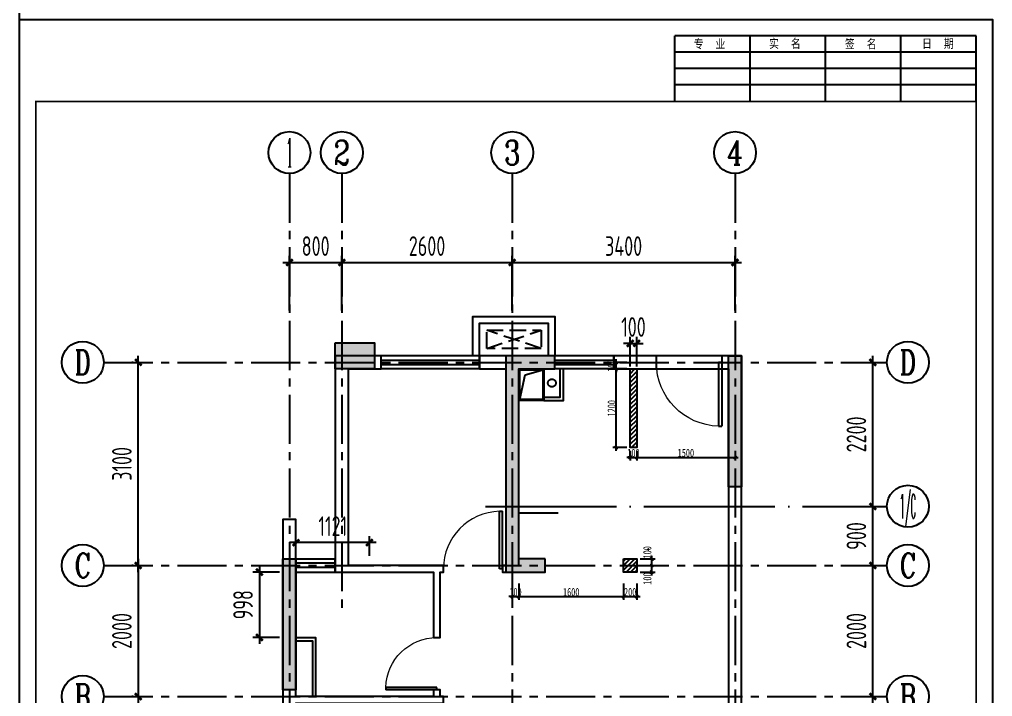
# Model space of a CAD drawing. Header units: millimetres. Extents: x -133666 to 228300, y -346623 to 180165.
# Drawn here: x 22354 to 37204, y -64237 to -53904 of the extents above; entities that cross this region are included whole.
import ezdxf
from ezdxf.enums import TextEntityAlignment as Align

# ---------------------------------------------------------------- set-up
doc = ezdxf.new("R2010")
doc.units = ezdxf.units.MM
doc.header["$LTSCALE"] = 1000
for name, pattern in [('6#轴网(1-4)20181120$0$11 12 17 18 19 20 21 22-ZW$0$DOTE', [2.42, 2, -0.2, 0.02, -0.2]), ('CENTER', [50.8, 31.75, -6.35, 6.35, -6.35]), ('CENTER2', [1.125, 0.75, -0.125, 0.125, -0.125]), ('DASH', [0.35, 0.25, -0.1]), ('PS', [3200, 1500, -200, 1500])]:
    doc.linetypes.add(name, pattern=pattern)
doc.layers.get('0').update_dxf_attribs({"linetype": 'CONTINUOUS'})
doc.layers.get('Defpoints').update_dxf_attribs({"color": 6, "linetype": 'CONTINUOUS'})
for name, color, linetype in [('6#轴网(1-4)20181120$0$11 12 17 18 19 20 21 22-ZW$0$AXIS_轴号_A', 8, 'CONTINUOUS'), ('6#轴网(1-4)20181120$0$11 12 17 18 19 20 21 22-ZW$0$AXIS_轴文_A', 8, 'CONTINUOUS'), ('6#轴网(1-4)20181120$0$11 12 17 18 19 20 21 22-ZW$0$AXIS_轴线_A', 8, '6#轴网(1-4)20181120$0$11 12 17 18 19 20 21 22-ZW$0$DOTE'), ('6#轴网(1-4)20181120$0$AXIS_TEXT', 8, 'CONTINUOUS'), ('A-area', 23, 'CONTINUOUS'), ('A-Lvtry', 5, 'CONTINUOUS'), ('A-烟气道', 105, 'CONTINUOUS'), ('A-空调室外机', 5, 'DASH'), ('AXIS', 253, 'CENTER'), ('BORDER', 7, 'CONTINUOUS'), ('DIM', 3, 'CONTINUOUS'), ('PS', 6, 'PS'), ('PUB_HATCH', 8, 'CONTINUOUS'), ('S-降板', 143, 'CONTINUOUS'), ('TEXT', 7, 'CONTINUOUS'), ('TQ', 7, 'CONTINUOUS'), ('WALL', 2, 'CONTINUOUS'), ('WINDOW', 4, 'CONTINUOUS'), ('ZZ001-PC 轮廓', 30, 'CONTINUOUS'), ('剪力墙', 6, 'CONTINUOUS'), ('栏杆', 142, 'CONTINUOUS'), ('门', 9, 'CONTINUOUS')]:
    doc.layers.add(name, color=color, linetype=linetype)
doc.styles.add('6#轴网(1-4)20181120$0$11 12 17 18 19 20 21 22-ZW$0$_TCH_AXIS', font='COMPLEX', dxfattribs={"bigfont": 'GBCBIG'})
doc.styles.add('6#轴网(1-4)20181120$0$COMPLEX', font='COMPLEX')
doc.styles.add('DIM', font='', dxfattribs={"width": 0.7})
doc.styles.add('TSSD_NORM', font='tssdeng.shx', dxfattribs={"bigfont": 'hztxt.shx'})
doc.styles.add('ZZ', font='tssdeng.shx', dxfattribs={"width": 0.7, "bigfont": 'tssdchn.shx'})
doc.styles.get('DIM').set_extended_font_data('SimSun')
doc.dimstyles.new('TSSD_100_100', dxfattribs={"dimtxt": 300, "dimasz": 100, "dimexe": 100, "dimexo": 250, "dimgap": 100, "dimtad": 1, "dimdec": 0, "dimzin": 0, "dimdsep": 46, "dimtxsty": 'ZZ', "dimblk": 'ARCHTICK', "dimcen": 0, "dimdle": 100, "dimclrd": 256, "dimclrt": 7, "dimadec": 0, "dimazin": 0, "dimtfac": 1, "dimtdec": 0, "dimtix": 1, "dimtmove": 2, "dimatfit": 3, "dimfxl": 0, "dimtolj": 1, "dimtzin": 0, "dimarcsym": 0})
doc.dimstyles.new('金螳螂1-50', dxfattribs={"dimscale": 50, "dimtxt": 2.5, "dimasz": 1, "dimexe": 1, "dimexo": 1, "dimgap": 0.1, "dimtad": 1, "dimdec": 0, "dimrnd": 5, "dimzin": 0, "dimdsep": 46, "dimtxsty": 'DIM', "dimblk": 'ARCHTICK', "dimcen": 2, "dimdle": 1, "dimclrd": 254, "dimclre": 254, "dimclrt": 30, "dimadec": 0, "dimazin": 0, "dimtfac": 1, "dimtdec": 0, "dimtix": 1, "dimtmove": 2, "dimatfit": 3, "dimldrblk": 'A', "dimfxl": 0, "dimtolj": 1, "dimtzin": 0, "dimarcsym": 0})
pattern_1 = [(45, (0, 6407.187), (-33.67596, 33.67596), [])]

# ---------------------------------------------------------------- blocks, each defined once
blk = doc.blocks.new('6#轴网(1-4)20181120$0$_AXISO')
at = {"color": 8}
blk.add_circle((0, 0), 0.5, dxfattribs=at)
at = {"layer": '6#轴网(1-4)20181120$0$AXIS_TEXT', "color": 8, "style": '6#轴网(1-4)20181120$0$COMPLEX', "width": 1.041667}
blk.add_attdef('A', text='', height=0.56, dxfattribs=at).set_placement((-0.25, -0.28), (0.25, -0.28), align=Align.FIT)
blk = doc.blocks.new('_ArchTick')
at = {"color": 0, "linetype": 'ByBlock', "const_width": 0.4}
blk.add_lwpolyline([(-0.5, -0.5), (0.5, 0.5)], dxfattribs=at)
blk = doc.blocks.new('*D353')
at = {"layer": 'Defpoints', "color": 0}
for p in [(-2307, 8900), (-2135, 8900), (-2135, 5800)]:
    blk.add_point(p, dxfattribs=at)
at = {"layer": 'DIM', "lineweight": -2}
blk.add_line((-2307, 5700), (-2307, 9000), dxfattribs=at)
at = {"layer": 'DIM', "color": 0, "lineweight": -2}
for p, q in [((-2385, 8900), (-2407, 8900)), ((-2385, 5800), (-2407, 5800))]:
    blk.add_line(p, q, dxfattribs=at)
at = {"layer": 'DIM', "lineweight": -2, "xscale": 100, "yscale": 100, "zscale": 100}
for p, rotation in [((-2307, 8900), 90), ((-2307, 5800), 270)]:
    blk.add_blockref('_ArchTick', p, dxfattribs=dict(at, rotation=rotation))
at = {"layer": 'DIM', "color": 7, "insert": (-2557, 7350), "char_height": 300, "attachment_point": 5, "rotation": 90, "style": 'ZZ'}
blk.add_mtext('\\A1;3100', dxfattribs=at)
blk = doc.blocks.new('*D356')
at = {"layer": 'Defpoints', "color": 0}
for p in [(-2135, 5800), (-2307, 3800), (-2135, 3800)]:
    blk.add_point(p, dxfattribs=at)
at = {"layer": 'DIM', "color": 0, "lineweight": -2}
for p, q in [((-2385, 5800), (-2407, 5800)), ((-2385, 3800), (-2407, 3800))]:
    blk.add_line(p, q, dxfattribs=at)
at = {"layer": 'DIM', "lineweight": -2}
blk.add_line((-2307, 5900), (-2307, 3700), dxfattribs=at)
at = {"layer": 'DIM', "lineweight": -2, "xscale": 100, "yscale": 100, "zscale": 100}
for p, rotation in [((-2307, 5800), 90), ((-2307, 3800), 270)]:
    blk.add_blockref('_ArchTick', p, dxfattribs=dict(at, rotation=rotation))
at = {"layer": 'DIM', "color": 7, "insert": (-2557, 4800), "char_height": 300, "attachment_point": 5, "rotation": 90, "style": 'ZZ'}
blk.add_mtext('\\A1;2000', dxfattribs=at)
blk = doc.blocks.new('*D357')
at = {"layer": 'Defpoints', "color": 0}
for p in [(-2135, 3800), (-2307, 100), (-2135, 100)]:
    blk.add_point(p, dxfattribs=at)
at = {"layer": 'DIM', "lineweight": -2}
blk.add_line((-2307, 3900), (-2307, 0), dxfattribs=at)
at = {"layer": 'DIM', "color": 0, "lineweight": -2}
for p, q in [((-2385, 3800), (-2407, 3800)), ((-2385, 100), (-2407, 100))]:
    blk.add_line(p, q, dxfattribs=at)
at = {"layer": 'DIM', "lineweight": -2, "xscale": 100, "yscale": 100, "zscale": 100}
for p, rotation in [((-2307, 3800), 90), ((-2307, 100), 270)]:
    blk.add_blockref('_ArchTick', p, dxfattribs=dict(at, rotation=rotation))
at = {"layer": 'DIM', "color": 7, "insert": (-2557, 1950), "char_height": 300, "attachment_point": 5, "rotation": 90, "style": 'ZZ'}
blk.add_mtext('\\A1;3700', dxfattribs=at)
blk = doc.blocks.new('*D358')
at = {"layer": 'Defpoints', "color": 0}
for p in [(6800, 10424), (3400, 9440), (6800, 9440)]:
    blk.add_point(p, dxfattribs=at)
at = {"layer": 'DIM', "lineweight": -2}
blk.add_line((3300, 10424), (6900, 10424), dxfattribs=at)
at = {"layer": 'DIM', "color": 0, "lineweight": -2}
for p, q in [((3400, 9690), (3400, 10524)), ((6800, 9690), (6800, 10524))]:
    blk.add_line(p, q, dxfattribs=at)
at = {"layer": 'DIM', "lineweight": -2, "xscale": 100, "yscale": 100, "zscale": 100, "rotation": 180}
blk.add_blockref('_ArchTick', (3400, 10424), dxfattribs=at)
at = {"layer": 'DIM', "lineweight": -2, "xscale": 100, "yscale": 100, "zscale": 100}
blk.add_blockref('_ArchTick', (6800, 10424), dxfattribs=at)
at = {"layer": 'DIM', "color": 7, "insert": (5100, 10674), "char_height": 300, "attachment_point": 5, "style": 'ZZ'}
blk.add_mtext('\\A1;3400', dxfattribs=at)
blk = doc.blocks.new('*D360')
at = {"layer": 'Defpoints', "color": 0}
for p in [(8739, 3800), (8902, 3800), (8739, 100)]:
    blk.add_point(p, dxfattribs=at)
at = {"layer": 'DIM', "lineweight": -2}
blk.add_line((8902, 0), (8902, 3900), dxfattribs=at)
at = {"layer": 'DIM', "color": 0, "lineweight": -2}
for p, q in [((8989, 3800), (9002, 3800)), ((8989, 100), (9002, 100))]:
    blk.add_line(p, q, dxfattribs=at)
at = {"layer": 'DIM', "lineweight": -2, "xscale": 100, "yscale": 100, "zscale": 100}
for p, rotation in [((8902, 3800), 90), ((8902, 100), 270)]:
    blk.add_blockref('_ArchTick', p, dxfattribs=dict(at, rotation=rotation))
at = {"layer": 'DIM', "color": 7, "insert": (8652, 1950), "char_height": 300, "attachment_point": 5, "rotation": 90, "style": 'ZZ'}
blk.add_mtext('\\A1;3700', dxfattribs=at)
blk = doc.blocks.new('*D361')
at = {"layer": 'Defpoints', "color": 0}
for p in [(8739, 5800), (8902, 5800), (8739, 3800)]:
    blk.add_point(p, dxfattribs=at)
at = {"layer": 'DIM', "lineweight": -2}
blk.add_line((8902, 3700), (8902, 5900), dxfattribs=at)
at = {"layer": 'DIM', "color": 0, "lineweight": -2}
for p, q in [((8989, 5800), (9002, 5800)), ((8989, 3800), (9002, 3800))]:
    blk.add_line(p, q, dxfattribs=at)
at = {"layer": 'DIM', "lineweight": -2, "xscale": 100, "yscale": 100, "zscale": 100}
for p, rotation in [((8902, 5800), 90), ((8902, 3800), 270)]:
    blk.add_blockref('_ArchTick', p, dxfattribs=dict(at, rotation=rotation))
at = {"layer": 'DIM', "color": 7, "insert": (8652, 4800), "char_height": 300, "attachment_point": 5, "rotation": 90, "style": 'ZZ'}
blk.add_mtext('\\A1;2000', dxfattribs=at)
blk = doc.blocks.new('*D362')
at = {"layer": 'Defpoints', "color": 0}
for p in [(8739, 6700), (8902, 6700), (8739, 5800)]:
    blk.add_point(p, dxfattribs=at)
at = {"layer": 'DIM', "lineweight": -2}
blk.add_line((8902, 5700), (8902, 6800), dxfattribs=at)
at = {"layer": 'DIM', "color": 0, "lineweight": -2}
for p, q in [((8989, 6700), (9002, 6700)), ((8989, 5800), (9002, 5800))]:
    blk.add_line(p, q, dxfattribs=at)
at = {"layer": 'DIM', "lineweight": -2, "xscale": 100, "yscale": 100, "zscale": 100}
for p, rotation in [((8902, 6700), 90), ((8902, 5800), 270)]:
    blk.add_blockref('_ArchTick', p, dxfattribs=dict(at, rotation=rotation))
at = {"layer": 'DIM', "color": 7, "insert": (8652, 6250), "char_height": 300, "attachment_point": 5, "rotation": 90, "style": 'ZZ'}
blk.add_mtext('\\A1;900', dxfattribs=at)
blk = doc.blocks.new('*D363')
at = {"layer": 'Defpoints', "color": 0}
for p in [(8739, 8900), (8902, 8900), (8739, 6700)]:
    blk.add_point(p, dxfattribs=at)
at = {"layer": 'DIM', "lineweight": -2}
blk.add_line((8902, 6600), (8902, 9000), dxfattribs=at)
at = {"layer": 'DIM', "color": 0, "lineweight": -2}
for p, q in [((8989, 8900), (9002, 8900)), ((8989, 6700), (9002, 6700))]:
    blk.add_line(p, q, dxfattribs=at)
at = {"layer": 'DIM', "lineweight": -2, "xscale": 100, "yscale": 100, "zscale": 100}
for p, rotation in [((8902, 8900), 90), ((8902, 6700), 270)]:
    blk.add_blockref('_ArchTick', p, dxfattribs=dict(at, rotation=rotation))
at = {"layer": 'DIM', "color": 7, "insert": (8652, 7800), "char_height": 300, "attachment_point": 5, "rotation": 90, "style": 'ZZ'}
blk.add_mtext('\\A1;2200', dxfattribs=at)
blk = doc.blocks.new('*D364')
at = {"layer": 'Defpoints', "color": 0}
for p in [(800, 10424), (0, 9440), (800, 9440)]:
    blk.add_point(p, dxfattribs=at)
at = {"layer": 'DIM', "lineweight": -2}
blk.add_line((-100, 10424), (900, 10424), dxfattribs=at)
at = {"layer": 'DIM', "color": 0, "lineweight": -2}
for p, q in [((0, 9690), (0, 10524)), ((800, 9690), (800, 10524))]:
    blk.add_line(p, q, dxfattribs=at)
at = {"layer": 'DIM', "lineweight": -2, "xscale": 100, "yscale": 100, "zscale": 100, "rotation": 180}
blk.add_blockref('_ArchTick', (0, 10424), dxfattribs=at)
at = {"layer": 'DIM', "lineweight": -2, "xscale": 100, "yscale": 100, "zscale": 100}
blk.add_blockref('_ArchTick', (800, 10424), dxfattribs=at)
at = {"layer": 'DIM', "color": 7, "insert": (400, 10674), "char_height": 300, "attachment_point": 5, "style": 'ZZ'}
blk.add_mtext('\\A1;800', dxfattribs=at)
blk = doc.blocks.new('*D365')
at = {"layer": 'Defpoints', "color": 0}
for p in [(3400, 10424), (800, 9440), (3400, 9440)]:
    blk.add_point(p, dxfattribs=at)
at = {"layer": 'DIM', "lineweight": -2}
blk.add_line((700, 10424), (3500, 10424), dxfattribs=at)
at = {"layer": 'DIM', "color": 0, "lineweight": -2}
for p, q in [((800, 9690), (800, 10524)), ((3400, 9690), (3400, 10524))]:
    blk.add_line(p, q, dxfattribs=at)
at = {"layer": 'DIM', "lineweight": -2, "xscale": 100, "yscale": 100, "zscale": 100, "rotation": 180}
blk.add_blockref('_ArchTick', (800, 10424), dxfattribs=at)
at = {"layer": 'DIM', "lineweight": -2, "xscale": 100, "yscale": 100, "zscale": 100}
blk.add_blockref('_ArchTick', (3400, 10424), dxfattribs=at)
at = {"layer": 'DIM', "color": 7, "insert": (2100, 10674), "char_height": 300, "attachment_point": 5, "style": 'ZZ'}
blk.add_mtext('\\A1;2600', dxfattribs=at)
blk = doc.blocks.new('*D301')
at = {"layer": 'Defpoints', "color": 0}
for p in [(26574, -61887), (26574, -62337), (27695, -62337)]:
    blk.add_point(p, dxfattribs=at)
at = {"layer": 'DIM', "lineweight": -2}
blk.add_line((27795, -61887), (26474, -61887), dxfattribs=at)
at = {"layer": 'DIM', "color": 0, "lineweight": -2}
for p, q in [((26574, -62087), (26574, -61787)), ((27695, -62087), (27695, -61787))]:
    blk.add_line(p, q, dxfattribs=at)
at = {"layer": 'DIM', "lineweight": -2, "xscale": 100, "yscale": 100, "zscale": 100, "rotation": 180}
blk.add_blockref('_ArchTick', (26574, -61887), dxfattribs=at)
at = {"layer": 'DIM', "lineweight": -2, "xscale": 100, "yscale": 100, "zscale": 100}
blk.add_blockref('_ArchTick', (27695, -61887), dxfattribs=at)
at = {"layer": 'DIM', "color": 7, "insert": (27135, -61637), "char_height": 300, "attachment_point": 5, "style": 'ZZ'}
blk.add_mtext('\\A1;1121', dxfattribs=at)
blk = doc.blocks.new('*D302')
at = {"layer": 'Defpoints', "color": 0}
for p in [(26574, -62337), (26016, -63334), (26574, -63334)]:
    blk.add_point(p, dxfattribs=at)
at = {"layer": 'DIM', "color": 0, "lineweight": -2}
for p, q in [((26324, -62337), (25916, -62337)), ((26324, -63334), (25916, -63334))]:
    blk.add_line(p, q, dxfattribs=at)
at = {"layer": 'DIM', "lineweight": -2}
blk.add_line((26016, -62237), (26016, -63434), dxfattribs=at)
at = {"layer": 'DIM', "lineweight": -2, "xscale": 100, "yscale": 100, "zscale": 100}
for p, rotation in [((26016, -62337), 90), ((26016, -63334), 270)]:
    blk.add_blockref('_ArchTick', p, dxfattribs=dict(at, rotation=rotation))
at = {"layer": 'DIM', "color": 7, "insert": (25766, -62836), "char_height": 300, "attachment_point": 5, "rotation": 90, "style": 'ZZ'}
blk.add_mtext('\\A1;998', dxfattribs=at)
blk = doc.blocks.new('*D303')
at = {"layer": 'Defpoints', "color": 0}
for p in [(31774, -58847), (31674, -59452), (31774, -59452)]:
    blk.add_point(p, dxfattribs=at)
at = {"layer": 'DIM', "color": 0, "lineweight": -2}
for p, q in [((31674, -59202), (31674, -58747)), ((31774, -59202), (31774, -58747))]:
    blk.add_line(p, q, dxfattribs=at)
at = {"layer": 'DIM', "lineweight": -2}
for p, q in [((31674, -58847), (31574, -58847)), ((31674, -58847), (31774, -58847)), ((31774, -58847), (31874, -58847))]:
    blk.add_line(p, q, dxfattribs=at)
at = {"layer": 'DIM', "lineweight": -2, "xscale": 100, "yscale": 100, "zscale": 100}
blk.add_blockref('_ArchTick', (31674, -58847), dxfattribs=at)
at = {"layer": 'DIM', "lineweight": -2, "xscale": 100, "yscale": 100, "zscale": 100, "rotation": 180}
blk.add_blockref('_ArchTick', (31774, -58847), dxfattribs=at)
at = {"layer": 'DIM', "color": 7, "insert": (31724, -58597), "char_height": 300, "attachment_point": 5, "style": 'ZZ'}
blk.add_mtext('\\A1;100', dxfattribs=at)
blk = doc.blocks.new('_TSHQ_H')
at = {"layer": 'TQ'}
for p, q in [((-92, 0), (-92, 20)), ((0, 20), (-92, 20)), ((-69, 0), (-69, 20)), ((-46, 0), (-46, 20)), ((-23, 0), (-23, 20)), ((0, 0), (0, 20)), ((0, 15), (-92, 15)), ((0, 10), (-92, 10)), ((0, 5), (-92, 5))]:
    blk.add_line(p, q, dxfattribs=at)
at = {"layer": 'TEXT', "style": 'TSSD_NORM'}
for s, p in [('专  业', (-81.37, 15.89)), ('实  名', (-58.38, 16)), ('签  名', (-35.23, 15.89)), ('日  期', (-11.69, 16))]:
    blk.add_text(s, height=3, dxfattribs=at).set_placement(p, align=Align.CENTER)
blk = doc.blocks.new('B20190319225928')
at = {"layer": 'BORDER'}
blk.add_lwpolyline([(0, 0), (0, 29700), (42000, 29700), (42000, 0)], close=True, dxfattribs=at)
at = {"layer": 'BORDER', "const_width": 50}
blk.add_lwpolyline([(2500, 500), (2500, 29200), (41500, 29200), (41500, 500)], close=True, dxfattribs=at)
at = {"layer": 'BORDER', "xscale": 100, "yscale": 100, "zscale": 100, "rotation": 90}
blk.add_blockref('_TSHQ_H', (2500, 29200), dxfattribs=at)
blk = doc.blocks.new('ktswaj')
at = {"linetype": 'DASH'}
blk.add_lwpolyline([(15990, 179083), (15990, 178253), (16268, 178253), (16268, 179083)], close=True, dxfattribs=at)
for points in [[(15990, 179083), (16268, 178253)], [(15990, 178253), (16268, 179083)]]:
    blk.add_lwpolyline(points, dxfattribs=at)
blk = doc.blocks.new('A3ktsjw')
at = {"layer": '栏杆'}
for points in [[(-26114, 169535), (-26114, 170135), (-24864, 170135), (-24864, 169535)], [(-26014, 169535), (-26014, 170035), (-24964, 170035), (-24964, 169535)]]:
    blk.add_lwpolyline(points, dxfattribs=at)
at = {"layer": 'A-空调室外机', "extrusion": (0, 0, -1), "zscale": -1, "rotation": 90}
blk.add_blockref('ktswaj', (204157, 153656), dxfattribs=at)
blk = doc.blocks.new('$DorLib2D$00000001')
for p, q in [((0.45, 0.975), (0.5, 0.975)), ((0.45, 0), (0.45, 0.975)), ((0.5, 0), (0.5, 0.975)), ((0.5, 0), (0.45, 0))]:
    blk.add_line(p, q)
at = {"lineweight": 13}
blk.add_arc((0.475, 0), 0.975, 91.4693, 180, dxfattribs=at)
blk = doc.blocks.new('$TCHSYS$WIN2D')
for p, q in [((-0.5, 0.5), (0.5, 0.5)), ((-0.5, 0.5), (-0.5, -0.5)), ((0.5, 0.5), (0.5, -0.5)), ((0.5, 0.1667), (-0.5, 0.1667)), ((0.5, -0.1667), (-0.5, -0.1667)), ((-0.5, -0.5), (0.5, -0.5))]:
    blk.add_line(p, q)
blk = doc.blocks.new('*D306')
at = {"layer": 'Defpoints', "color": 0}
for p in [(29874, -62337), (29974, -62337), (29974, -62711)]:
    blk.add_point(p, dxfattribs=at)
at = {"layer": 'DIM', "color": 254, "lineweight": -2}
for p, q in [((29874, -62511), (29874, -62761)), ((29974, -62511), (29974, -62761)), ((29874, -62711), (29824, -62711)), ((29874, -62711), (29974, -62711)), ((29974, -62711), (30024, -62711))]:
    blk.add_line(p, q, dxfattribs=at)
at = {"layer": 'DIM', "color": 254, "lineweight": -2, "xscale": 50, "yscale": 50, "zscale": 50}
blk.add_blockref('_ArchTick', (29874, -62711), dxfattribs=at)
at = {"layer": 'DIM', "color": 254, "lineweight": -2, "xscale": 50, "yscale": 50, "zscale": 50, "rotation": 180}
blk.add_blockref('_ArchTick', (29974, -62711), dxfattribs=at)
at = {"layer": 'DIM', "color": 30, "insert": (29924, -62643), "char_height": 125, "attachment_point": 5, "style": 'DIM'}
blk.add_mtext('\\A1;100', dxfattribs=at)
blk = doc.blocks.new('A')
for p, q in [((-0.37, 0), (-2.13, 0)), ((-1.44, 1.15), (-1.09, 1.44)), ((-1.44, 1.15), (-0.37, 0)), ((-1.44, -1.15), (-0.37, 0)), ((-1.09, 1.44), (0, 0)), ((-1.09, -1.44), (0, 0)), ((-1.44, -1.15), (-1.09, -1.44))]:
    blk.add_line(p, q)
for points in [[(-1.44, 1.15), (-1.09, 1.44), (-0.37, 0), (0, 0)], [(-1.44, -1.15), (-1.09, -1.44), (-0.37, 0), (0, 0)]]:
    blk.add_solid(points)
blk = doc.blocks.new('*D307')
at = {"layer": 'Defpoints', "color": 0}
for p in [(31574, -62337), (31774, -62337), (31774, -62711)]:
    blk.add_point(p, dxfattribs=at)
at = {"layer": 'DIM', "color": 254, "lineweight": -2}
for p, q in [((31574, -62511), (31574, -62761)), ((31774, -62511), (31774, -62761)), ((31524, -62711), (31824, -62711))]:
    blk.add_line(p, q, dxfattribs=at)
at = {"layer": 'DIM', "color": 254, "lineweight": -2, "xscale": 50, "yscale": 50, "zscale": 50, "rotation": 180}
blk.add_blockref('_ArchTick', (31574, -62711), dxfattribs=at)
at = {"layer": 'DIM', "color": 254, "lineweight": -2, "xscale": 50, "yscale": 50, "zscale": 50}
blk.add_blockref('_ArchTick', (31774, -62711), dxfattribs=at)
at = {"layer": 'DIM', "color": 30, "insert": (31674, -62643), "char_height": 125, "attachment_point": 5, "style": 'DIM'}
blk.add_mtext('\\A1;200', dxfattribs=at)
blk = doc.blocks.new('*D308')
at = {"layer": 'Defpoints', "color": 0}
for p in [(31674, -60437), (31774, -60437), (31774, -60587)]:
    blk.add_point(p, dxfattribs=at)
at = {"layer": 'DIM', "color": 254, "lineweight": -2}
for p, q in [((31674, -60587), (31624, -60587)), ((31674, -60487), (31674, -60637)), ((31674, -60587), (31774, -60587)), ((31774, -60487), (31774, -60637)), ((31774, -60587), (31824, -60587))]:
    blk.add_line(p, q, dxfattribs=at)
at = {"layer": 'DIM', "color": 254, "lineweight": -2, "xscale": 50, "yscale": 50, "zscale": 50}
blk.add_blockref('_ArchTick', (31674, -60587), dxfattribs=at)
at = {"layer": 'DIM', "color": 254, "lineweight": -2, "xscale": 50, "yscale": 50, "zscale": 50, "rotation": 180}
blk.add_blockref('_ArchTick', (31774, -60587), dxfattribs=at)
at = {"layer": 'DIM', "color": 30, "insert": (31724, -60519), "char_height": 125, "attachment_point": 5, "style": 'DIM'}
blk.add_mtext('\\A1;100', dxfattribs=at)
blk = doc.blocks.new('*D309')
at = {"layer": 'Defpoints', "color": 0}
for p in [(31459, -59237), (31674, -59237), (31674, -60437)]:
    blk.add_point(p, dxfattribs=at)
at = {"layer": 'DIM', "color": 254, "lineweight": -2}
for p, q in [((31624, -59237), (31409, -59237)), ((31459, -60487), (31459, -59187)), ((31624, -60437), (31409, -60437))]:
    blk.add_line(p, q, dxfattribs=at)
at = {"layer": 'DIM', "color": 254, "lineweight": -2, "xscale": 50, "yscale": 50, "zscale": 50}
for p, rotation in [((31459, -59237), 90), ((31459, -60437), 270)]:
    blk.add_blockref('_ArchTick', p, dxfattribs=dict(at, rotation=rotation))
at = {"layer": 'DIM', "color": 30, "insert": (31392, -59837), "char_height": 125, "attachment_point": 5, "rotation": 90, "style": 'DIM'}
blk.add_mtext('\\A1;1200', dxfattribs=at)
blk = doc.blocks.new('*D310')
at = {"layer": 'Defpoints', "color": 0}
for p in [(31774, -62237), (31774, -62337), (32004, -62237)]:
    blk.add_point(p, dxfattribs=at)
at = {"layer": 'DIM', "color": 254, "lineweight": -2}
for p, q in [((32004, -62387), (32004, -62187)), ((31824, -62237), (32054, -62237)), ((31824, -62337), (32054, -62337))]:
    blk.add_line(p, q, dxfattribs=at)
at = {"layer": 'DIM', "color": 254, "lineweight": -2, "xscale": 50, "yscale": 50, "zscale": 50}
for p, rotation in [((32004, -62237), 90), ((32004, -62337), 270)]:
    blk.add_blockref('_ArchTick', p, dxfattribs=dict(at, rotation=rotation))
at = {"layer": 'DIM', "color": 30, "insert": (31936, -62437), "char_height": 125, "attachment_point": 5, "rotation": 90, "style": 'DIM'}
blk.add_mtext('\\A1;100', dxfattribs=at)
blk = doc.blocks.new('*D311')
at = {"layer": 'Defpoints', "color": 0}
for p in [(31774, -62137), (32004, -62137), (31774, -62237)]:
    blk.add_point(p, dxfattribs=at)
at = {"layer": 'DIM', "color": 254, "lineweight": -2}
for p, q in [((31824, -62137), (32054, -62137)), ((32004, -62287), (32004, -62087)), ((31824, -62237), (32054, -62237))]:
    blk.add_line(p, q, dxfattribs=at)
at = {"layer": 'DIM', "color": 254, "lineweight": -2, "xscale": 50, "yscale": 50, "zscale": 50}
for p, rotation in [((32004, -62137), 90), ((32004, -62237), 270)]:
    blk.add_blockref('_ArchTick', p, dxfattribs=dict(at, rotation=rotation))
at = {"layer": 'DIM', "color": 30, "insert": (31936, -62036), "char_height": 125, "attachment_point": 5, "rotation": 90, "style": 'DIM'}
blk.add_mtext('\\A1;100', dxfattribs=at)
blk = doc.blocks.new('*D312')
at = {"layer": 'Defpoints', "color": 0}
for p in [(31459, -59137), (31674, -59137), (31674, -59237)]:
    blk.add_point(p, dxfattribs=at)
at = {"layer": 'DIM', "color": 254, "lineweight": -2}
for p, q in [((31459, -59137), (31459, -59087)), ((31624, -59137), (31409, -59137)), ((31624, -59237), (31409, -59237)), ((31459, -59237), (31459, -59137)), ((31459, -59237), (31459, -59287))]:
    blk.add_line(p, q, dxfattribs=at)
at = {"layer": 'DIM', "color": 254, "lineweight": -2, "xscale": 50, "yscale": 50, "zscale": 50}
for p, rotation in [((31459, -59137), 270), ((31459, -59237), 90)]:
    blk.add_blockref('_ArchTick', p, dxfattribs=dict(at, rotation=rotation))
at = {"layer": 'DIM', "color": 30, "insert": (31392, -59187), "char_height": 125, "attachment_point": 5, "rotation": 90, "style": 'DIM'}
blk.add_mtext('\\A1;100', dxfattribs=at)
blk = doc.blocks.new('*D313')
at = {"layer": 'Defpoints', "color": 0}
for p in [(31774, -60437), (33274, -60437), (33274, -60587)]:
    blk.add_point(p, dxfattribs=at)
at = {"layer": 'DIM', "color": 254, "lineweight": -2}
for p, q in [((31724, -60587), (33324, -60587)), ((31774, -60487), (31774, -60637)), ((33274, -60487), (33274, -60637))]:
    blk.add_line(p, q, dxfattribs=at)
at = {"layer": 'DIM', "color": 254, "lineweight": -2, "xscale": 50, "yscale": 50, "zscale": 50, "rotation": 180}
blk.add_blockref('_ArchTick', (31774, -60587), dxfattribs=at)
at = {"layer": 'DIM', "color": 254, "lineweight": -2, "xscale": 50, "yscale": 50, "zscale": 50}
blk.add_blockref('_ArchTick', (33274, -60587), dxfattribs=at)
at = {"layer": 'DIM', "color": 30, "insert": (32524, -60519), "char_height": 125, "attachment_point": 5, "style": 'DIM'}
blk.add_mtext('\\A1;1500', dxfattribs=at)
blk = doc.blocks.new('*D810')
at = {"layer": 'Defpoints', "color": 0}
for p in [(29974, -62337), (31574, -62337), (31574, -62711)]:
    blk.add_point(p, dxfattribs=at)
at = {"layer": 'DIM', "color": 254, "lineweight": -2}
for p, q in [((29974, -62511), (29974, -62761)), ((31574, -62511), (31574, -62761)), ((29924, -62711), (31624, -62711))]:
    blk.add_line(p, q, dxfattribs=at)
at = {"layer": 'DIM', "color": 254, "lineweight": -2, "xscale": 50, "yscale": 50, "zscale": 50, "rotation": 180}
blk.add_blockref('_ArchTick', (29974, -62711), dxfattribs=at)
at = {"layer": 'DIM', "color": 254, "lineweight": -2, "xscale": 50, "yscale": 50, "zscale": 50}
blk.add_blockref('_ArchTick', (31574, -62711), dxfattribs=at)
at = {"layer": 'DIM', "color": 30, "insert": (30774, -62643), "char_height": 125, "attachment_point": 5, "style": 'DIM'}
blk.add_mtext('\\A1;1600', dxfattribs=at)
blk = doc.blocks.new('B20190222125856')
at = {"layer": '6#轴网(1-4)20181120$0$11 12 17 18 19 20 21 22-ZW$0$AXIS_轴线_A'}
blk.add_line((2989.5, 6700), (9118.2, 6700), dxfattribs=at)
at = {"layer": 'AXIS', "linetype": 'CENTER2'}
for p, q in [((0, 11781), (0, -2685.7)), ((800, 11781), (800, 5144.8)), ((3400, 11781), (3400, -2685.7)), ((6800, 11781), (6800, -2685.7)), ((-2834.7, 8900), (9118.1, 8900)), ((-2834.7, 5800), (9118.1, 5800)), ((-2834.7, 3800), (9118.1, 3800))]:
    blk.add_line(p, q, dxfattribs=at)
at = {"layer": '6#轴网(1-4)20181120$0$11 12 17 18 19 20 21 22-ZW$0$AXIS_轴号_A'}
ref = blk.add_blockref('6#轴网(1-4)20181120$0$_AXISO', (0, 12101), dxfattribs=dict(at, xscale=640, yscale=640, zscale=640))
ref.add_attrib('A', '1', dxfattribs={"layer": '6#轴网(1-4)20181120$0$11 12 17 18 19 20 21 22-ZW$0$AXIS_轴文_A', "height": 435.8, "style": '6#轴网(1-4)20181120$0$11 12 17 18 19 20 21 22-ZW$0$_TCH_AXIS', "width": 0.555556}).set_placement((-51.9, 11883.1), (51.9, 11883.1), align=Align.FIT)
ref = blk.add_blockref('6#轴网(1-4)20181120$0$_AXISO', (800, 12101), dxfattribs=dict(at, xscale=640, yscale=640, zscale=640))
ref.add_attrib('A', '2', dxfattribs={"layer": '6#轴网(1-4)20181120$0$11 12 17 18 19 20 21 22-ZW$0$AXIS_轴文_A', "height": 372.8, "style": '6#轴网(1-4)20181120$0$11 12 17 18 19 20 21 22-ZW$0$_TCH_AXIS'}).set_placement((675.7, 11914.6), (924.3, 11914.6), align=Align.FIT)
ref = blk.add_blockref('6#轴网(1-4)20181120$0$_AXISO', (3400, 12101), dxfattribs=dict(at, xscale=640, yscale=640, zscale=640))
ref.add_attrib('A', '3', dxfattribs={"layer": '6#轴网(1-4)20181120$0$11 12 17 18 19 20 21 22-ZW$0$AXIS_轴文_A', "height": 372.8, "style": '6#轴网(1-4)20181120$0$11 12 17 18 19 20 21 22-ZW$0$_TCH_AXIS'}).set_placement((3275.7, 11914.6), (3524.3, 11914.6), align=Align.FIT)
ref = blk.add_blockref('6#轴网(1-4)20181120$0$_AXISO', (6800, 12101), dxfattribs=dict(at, xscale=640, yscale=640, zscale=640))
ref.add_attrib('A', '4', dxfattribs={"layer": '6#轴网(1-4)20181120$0$11 12 17 18 19 20 21 22-ZW$0$AXIS_轴文_A', "height": 372.8, "style": '6#轴网(1-4)20181120$0$11 12 17 18 19 20 21 22-ZW$0$_TCH_AXIS', "width": 0.875}).set_placement((6675.7, 11914.6), (6924.3, 11914.6), align=Align.FIT)
at = {"layer": '6#轴网(1-4)20181120$0$11 12 17 18 19 20 21 22-ZW$0$AXIS_轴号_A', "color": 6}
ref = blk.add_blockref('6#轴网(1-4)20181120$0$_AXISO', (-3154.7, 8900), dxfattribs=dict(at, xscale=640, yscale=640, zscale=640))
ref.add_attrib('A', 'D', dxfattribs={"layer": '6#轴网(1-4)20181120$0$11 12 17 18 19 20 21 22-ZW$0$AXIS_轴文_A', "height": 372.8, "style": '6#轴网(1-4)20181120$0$11 12 17 18 19 20 21 22-ZW$0$_TCH_AXIS', "width": 0.823529}).set_placement((-3278.9, 8713.6), (-3030.4, 8713.6), align=Align.FIT)
ref = blk.add_blockref('6#轴网(1-4)20181120$0$_AXISO', (9438.1, 8900), dxfattribs=dict(at, xscale=640, yscale=640, zscale=640))
ref.add_attrib('A', 'D', dxfattribs={"layer": '6#轴网(1-4)20181120$0$11 12 17 18 19 20 21 22-ZW$0$AXIS_轴文_A', "height": 372.8, "style": '6#轴网(1-4)20181120$0$11 12 17 18 19 20 21 22-ZW$0$_TCH_AXIS', "width": 0.823529}).set_placement((9313.9, 8713.6), (9562.4, 8713.6), align=Align.FIT)
ref = blk.add_blockref('6#轴网(1-4)20181120$0$_AXISO', (9438.2, 6703.8), dxfattribs=dict(at, xscale=640, yscale=640, zscale=640))
ref.add_attrib('A', '1/C', dxfattribs={"layer": '6#轴网(1-4)20181120$0$11 12 17 18 19 20 21 22-ZW$0$AXIS_轴文_A', "height": 372.76, "style": '6#轴网(1-4)20181120$0$11 12 17 18 19 20 21 22-ZW$0$_TCH_AXIS', "width": 0.269231}).set_placement((9313.9, 6517.5), (9562.4, 6517.5), align=Align.FIT)
ref = blk.add_blockref('6#轴网(1-4)20181120$0$_AXISO', (-3154.7, 5800), dxfattribs=dict(at, xscale=640, yscale=640, zscale=640))
ref.add_attrib('A', 'C', dxfattribs={"layer": '6#轴网(1-4)20181120$0$11 12 17 18 19 20 21 22-ZW$0$AXIS_轴文_A', "height": 372.8, "style": '6#轴网(1-4)20181120$0$11 12 17 18 19 20 21 22-ZW$0$_TCH_AXIS', "width": 0.933333}).set_placement((-3278.9, 5613.6), (-3030.4, 5613.6), align=Align.FIT)
ref = blk.add_blockref('6#轴网(1-4)20181120$0$_AXISO', (9438.1, 5800), dxfattribs=dict(at, xscale=640, yscale=640, zscale=640))
ref.add_attrib('A', 'C', dxfattribs={"layer": '6#轴网(1-4)20181120$0$11 12 17 18 19 20 21 22-ZW$0$AXIS_轴文_A', "height": 372.8, "style": '6#轴网(1-4)20181120$0$11 12 17 18 19 20 21 22-ZW$0$_TCH_AXIS', "width": 0.933333}).set_placement((9313.9, 5613.6), (9562.4, 5613.6), align=Align.FIT)
ref = blk.add_blockref('6#轴网(1-4)20181120$0$_AXISO', (-3154.7, 3800), dxfattribs=dict(at, xscale=640, yscale=640, zscale=640))
ref.add_attrib('A', 'B', dxfattribs={"layer": '6#轴网(1-4)20181120$0$11 12 17 18 19 20 21 22-ZW$0$AXIS_轴文_A', "height": 372.8, "style": '6#轴网(1-4)20181120$0$11 12 17 18 19 20 21 22-ZW$0$_TCH_AXIS', "width": 0.823529}).set_placement((-3278.9, 3613.6), (-3030.4, 3613.6), align=Align.FIT)
ref = blk.add_blockref('6#轴网(1-4)20181120$0$_AXISO', (9438.1, 3800), dxfattribs=dict(at, xscale=640, yscale=640, zscale=640))
ref.add_attrib('A', 'B', dxfattribs={"layer": '6#轴网(1-4)20181120$0$11 12 17 18 19 20 21 22-ZW$0$AXIS_轴文_A', "height": 372.8, "style": '6#轴网(1-4)20181120$0$11 12 17 18 19 20 21 22-ZW$0$_TCH_AXIS', "width": 0.823529}).set_placement((9313.9, 3613.6), (9562.4, 3613.6), align=Align.FIT)
at = {"layer": 'DIM'}
for base, p1, p2, picture, middle in [((800, 10424), (0, 9440.5), (800, 9440.5), '*D364', (400, 10674)), ((3400, 10424), (800, 9440.5), (3400, 9440.5), '*D365', (2100, 10674)), ((6800, 10424), (3400, 9440.5), (6800, 9440.5), '*D358', (5100, 10674))]:
    dim = blk.add_linear_dim(base=base, p1=p1, p2=p2, dimstyle='TSSD_100_100', dxfattribs=at)
    dim.commit()
    dim.dimension.update_dxf_attribs({"geometry": picture, "text_midpoint": middle})
for base, p1, p2, picture, middle in [((-2307.2, 8900), (-2134.7, 5800), (-2134.7, 8900), '*D353', (-2557.2, 7350)), ((8902.1, 8900), (8738.9, 6700), (8738.9, 8900), '*D363', (8652.1, 7800)), ((8902.1, 6700), (8738.9, 5800), (8738.9, 6700), '*D362', (8652.1, 6250)), ((-2307.2, 3800), (-2134.7, 5800), (-2134.7, 3800), '*D356', (-2557.2, 4800)), ((8902.1, 5800), (8738.9, 3800), (8738.9, 5800), '*D361', (8652.1, 4800)), ((-2307.2, 100), (-2134.7, 3800), (-2134.7, 100), '*D357', (-2557.2, 1950)), ((8902.1, 3800), (8738.9, 100), (8738.9, 3800), '*D360', (8652.1, 1950))]:
    dim = blk.add_linear_dim(base=base, p1=p1, p2=p2, angle=90, dimstyle='TSSD_100_100', dxfattribs=at)
    dim.commit()
    dim.dimension.update_dxf_attribs({"geometry": picture, "text_midpoint": middle})

msp = doc.modelspace()

# ---------------------------------------------------------------- hatches: boundary and pattern name
at = {"layer": 'PUB_HATCH'}
for points in [[(27174, -58836.6), (27774, -58836.6), (27774, -59236.6), (27174, -59236.6)], [(30374, -62136.6), (29974, -62136.6), (29974, -59236.6), (30524, -59236.6), (30524, -59036.6), (29774, -59036.6), (29774, -62336.6), (29974, -62336.6), (30374, -62336.6)], [(33174, -59036.6), (33374, -59036.6), (33374, -61036.6), (33174, -61036.6), (33174, -59236.6)], [(26374, -62136.6), (26574, -62136.6), (26574, -64136.6), (26374, -64136.6), (26374, -62336.6)]]:
    msp.add_hatch(color=256, dxfattribs=at).paths.add_polyline_path(points)
at = {"layer": 'S-降板'}
h = msp.add_hatch(dxfattribs=at)
h.set_pattern_fill('ANSI31', color=256, scale=15, style=0)
h.set_pattern_definition(pattern_1)
h.paths.add_polyline_path([(31674, -59236.6), (31774, -59236.6), (31774, -60436.6), (31674, -60436.6)])
h = msp.add_hatch(dxfattribs=at)
h.set_pattern_fill('ANSI31', color=256, scale=100, style=0)
h.set_pattern_definition([(45, (0, 6407.2), (-224.5064, 224.5064), [])])
h.paths.add_polyline_path([(31574, -62136.6), (31774, -62136.6), (31774, -62336.6), (31574, -62336.6)])
h = msp.add_hatch(dxfattribs=at)
h.set_pattern_fill('ANSI31', color=256, scale=15, style=0)
h.set_pattern_definition(pattern_1)
h.paths.add_polyline_path([(31574, -62136.6), (31774, -62136.6), (31774, -62336.6), (31574, -62336.6)])

# ---------------------------------------------------------------- linework, layer by layer
at = {"layer": 'A-Lvtry', "ltscale": 3}
msp.add_line((30574, -61436.6), (29974, -61436.6), dxfattribs=at)
at = {"layer": 'A-烟气道'}
for points in [[(29974, -59236.6), (30354, -59236.6), (30354, -59716.6), (29974, -59716.6)], [(29989, -59251.6), (30339, -59251.6), (30339, -59701.6), (29989, -59701.6)]]:
    msp.add_lwpolyline(points, close=True, dxfattribs=at)
msp.add_lwpolyline([(29989, -59701.6), (30071.8, -59328.8), (30339, -59251.6)], dxfattribs=at)
at = {"layer": 'PS', "ltscale": 0.5}
msp.add_circle((30479, -59451.6), 60, dxfattribs=at)
at = {"layer": 'WALL'}
msp.add_line((32074, -59236.6), (33074, -59236.6), dxfattribs=at)
for points in [[(27374, -62236.6), (27374, -59236.6), (27874, -59236.6), (27874, -59036.6), (27174, -59036.6), (27174, -62336.6), (28674, -62336.6), (28674, -63336.6), (28774, -63336.6), (28774, -62336.6), (28824, -62336.6), (28824, -62236.6)], [(32074, -59236.6), (32074, -59036.6), (31424, -59036.6), (31424, -59036.6), (31424, -59236.6)], [(33374, -67936.6), (33374, -59036.6), (33074, -59036.6), (33074, -59236.6), (33174, -59236.6), (33174, -67836.6), (32474, -67836.6), (32474, -68036.6), (33174, -68036.6), (33174, -69436.6), (32874, -69436.6), (32874, -69636.6), (33374, -69636.6)], [(31674, -59236.6), (31774, -59236.6), (31774, -60436.6), (31674, -60436.6)]]:
    msp.add_lwpolyline(points, close=True, dxfattribs=at)
for points in [[(29974, -62236.6), (29974, -59236.6), (30524, -59236.6), (30524, -59036.6), (29874, -59036.6), (29374, -59036.6), (29374, -59236.6), (29774, -59236.6), (29774, -62236.6), (29724, -62236.6), (29724, -62336.6), (29874, -62336.6)], [(30354, -59716.6), (30654, -59716.6), (30654, -59236.6)], [(30354, -59666.6), (30604, -59666.6), (30604, -59236.6)], [(26974, -68436.6), (26974, -67836.6), (26574, -67836.6), (26574, -64336.6), (28824, -64336.6), (28824, -64236.6), (28774, -64236.6), (28774, -64136.6), (28674, -64136.6), (28674, -64236.6), (26574, -64236.6), (26574, -61536.6), (26374, -61536.6), (26374, -68036.6), (26874, -68036.6), (26874, -68636.6), (26974, -68636.6), (26974, -68436.6)], [(26574, -63336.6), (26874, -63336.6), (26874, -64236.6)], [(26574, -63386.6), (26824, -63386.6), (26824, -64236.6)]]:
    msp.add_lwpolyline(points, dxfattribs=at)
at = {"layer": 'WALL', "elevation": 0}
msp.add_lwpolyline([(31574, -62136.6), (31774, -62136.6), (31774, -62336.6), (31574, -62336.6)], close=True, dxfattribs=at)
at = {"layer": 'WINDOW'}
msp.add_line((33074, -59036.6, 0), (32074, -59036.6, 0), dxfattribs=at)
at = {"layer": 'ZZ001-PC 轮廓'}
msp.add_xline((22353.8, -133793.6), (0, 1), dxfattribs=at)
at = {"layer": '剪力墙', "elevation": 0}
for points in [[(27174, -58836.6), (27774, -58836.6), (27774, -59236.6), (27174, -59236.6)], [(30374, -62136.6), (29974, -62136.6), (29974, -59236.6), (30524, -59236.6), (30524, -59036.6), (29774, -59036.6), (29774, -62336.6), (29974, -62336.6), (30374, -62336.6)], [(33174, -59036.6), (33374, -59036.6), (33374, -61036.6), (33174, -61036.6), (33174, -59236.6)], [(26374, -62136.6), (26574, -62136.6), (26574, -64136.6), (26374, -64136.6), (26374, -62336.6)]]:
    msp.add_lwpolyline(points, close=True, dxfattribs=at)
for points in [[(27374, -59236.6), (27374, -59236.6)], [(33174, -59236.6), (33174, -59236.6)], [(26374, -62336.6), (26374, -62336.6)]]:
    msp.add_lwpolyline(points, dxfattribs=at)
at = {"layer": '门', "color": 250}
for p, q in [((31944.2, -61996), (31958.7, -61979.6)), ((31944.3, -61979.6), (31957.8, -61996))]:
    msp.add_line(p, q, dxfattribs=at)

# ---------------------------------------------------------------- block references
at = {"layer": 'A-area'}
msp.add_blockref('A3ktsjw', (55388.3, -228571.4), dxfattribs=at)
at = {"layer": 'DIM'}
msp.add_blockref('B20190222125856', (26474, -68036.6), dxfattribs=at)
at = {"layer": 'WALL', "xscale": 0.5, "yscale": 0.5, "zscale": 0.5, "rotation": 270}
msp.add_blockref('B20190319225928', (22353.8, -53903.9), dxfattribs=at)
at = {"layer": 'WINDOW'}
for name, p, xscale, yscale, zscale, rotation in [('$TCHSYS$WIN2D', (28624, -59136.6), 1500, 200, 1500, 180), ('$TCHSYS$WIN2D', (30974, -59136.6), 900, 200, 900, 180), ('$DorLib2D$00000001', (32574, -59136.6), -1000, 1000, -1000, 180), ('$TCHSYS$WIN2D', (26874, -62236.6), -600, 200, -600, 180), ('$DorLib2D$00000001', (28724, -63736.6), -800, 800, 800, 90)]:
    msp.add_blockref(name, p, dxfattribs=dict(at, xscale=xscale, yscale=yscale, zscale=zscale, rotation=rotation))
at = {"layer": 'WINDOW', "xscale": 900, "yscale": 900, "zscale": -900}
msp.add_blockref('$DorLib2D$00000001', (29274, -62286.6), dxfattribs=at)

# ---------------------------------------------------------------- dimensions: what is measured, and where the dimension line sits
at = {"layer": 'DIM'}
for base, p1, p2, dimstyle, picture, middle in [((31774, -58847.3), (31674, -59452), (31774, -59452), 'TSSD_100_100', '*D303', (31724, -58597.3)), ((31774, -60586.7), (31674, -60436.6), (31774, -60436.6), '金螳螂1-50', '*D308', (31724, -60519.2)), ((33274, -60586.7), (31774, -60436.6), (33274, -60436.6), '金螳螂1-50', '*D313', (32524, -60519.2)), ((26574, -61886.7), (27695.4, -62336.6), (26574, -62336.6), 'TSSD_100_100', '*D301', (27134.7, -61636.7)), ((29974, -62710.9), (29874, -62336.6), (29974, -62336.6), '金螳螂1-50', '*D306', (29924, -62643.4)), ((31574, -62710.9), (29974, -62336.6), (31574, -62336.6), '金螳螂1-50', '*D810', (30774, -62643.4)), ((31774, -62710.9), (31574, -62336.6), (31774, -62336.6), '金螳螂1-50', '*D307', (31674, -62643.4))]:
    dim = msp.add_linear_dim(base=base, p1=p1, p2=p2, dimstyle=dimstyle, dxfattribs=at)
    dim.commit()
    dim.dimension.update_dxf_attribs({"geometry": picture, "text_midpoint": middle})
for base, p1, p2, dimstyle, picture, middle in [((31459.3, -59136.6), (31674, -59236.6), (31674, -59136.6), '金螳螂1-50', '*D312', (31391.8, -59186.6)), ((31459.3, -59236.6), (31674, -60436.6), (31674, -59236.6), '金螳螂1-50', '*D309', (31391.8, -59836.6)), ((26016.5, -63334.4), (26574, -62336.6), (26574, -63334.4), 'TSSD_100_100', '*D302', (25766.5, -62835.5))]:
    dim = msp.add_linear_dim(base=base, p1=p1, p2=p2, angle=90, dimstyle=dimstyle, dxfattribs=at)
    dim.commit()
    dim.dimension.update_dxf_attribs({"geometry": picture, "text_midpoint": middle})
for base, p1, p2, picture, middle in [((32003.7, -62136.6), (31774, -62236.6), (31774, -62136.6), '*D311', (31936.2, -62036.4)), ((32003.7, -62236.6), (31774, -62336.6), (31774, -62236.6), '*D310', (31936.2, -62436.9))]:
    dim = msp.add_linear_dim(base=base, p1=p1, p2=p2, angle=90, dimstyle='金螳螂1-50', dxfattribs=at)
    dim.commit()
    dim.dimension.update_dxf_attribs({"geometry": picture, "text_midpoint": middle, "dimtype": 160})

doc.saveas('drawing.dxf')
